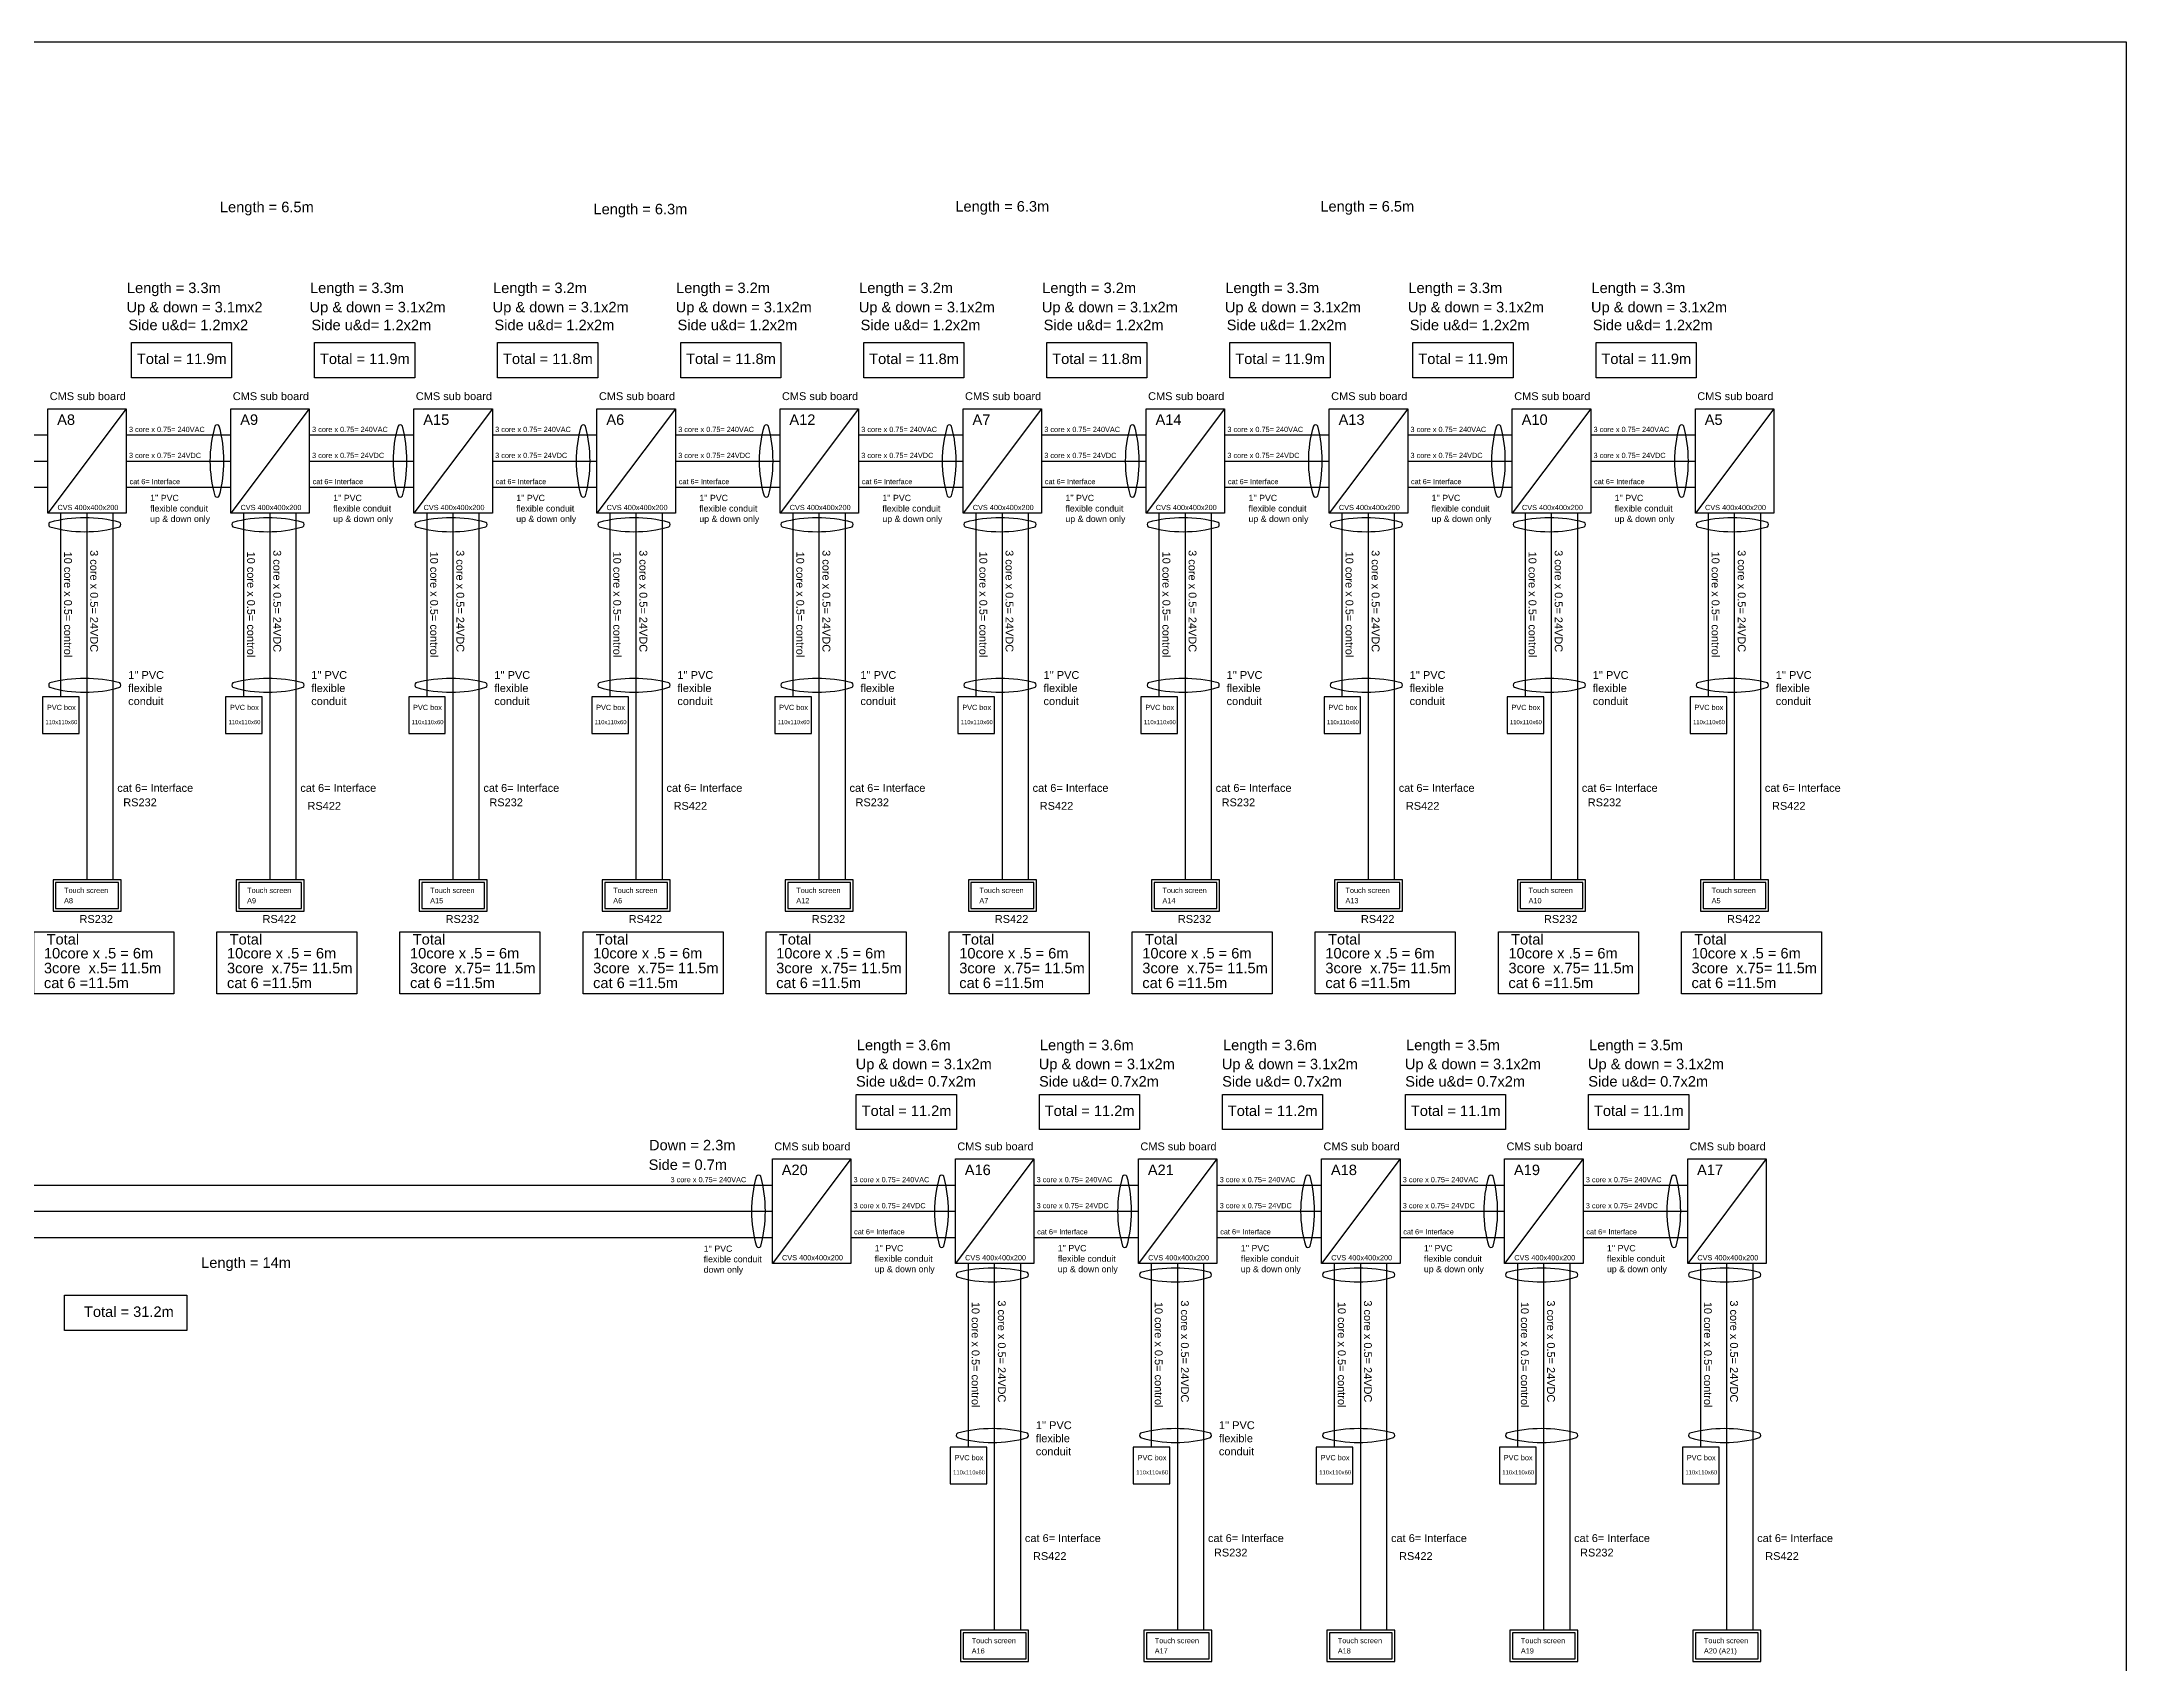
# Model space of a CAD drawing. Header units: millimetres. Extents: x -1052 to 3351, y 0 to 2015.
# Drawn here: x 512.8 to 911.4, y 587.1 to 897.3 of the extents above; entities that cross this region are included whole.
import ezdxf

# ---------------------------------------------------------------- set-up
doc = ezdxf.new("R2010")
doc.units = ezdxf.units.MM
doc.layers.add('ConnectionPoints', color=1, linetype='Continuous', lineweight=5)
doc.layers.add('Layer1', color=50, linetype='Continuous', lineweight=25)
doc.layers.add('Layer 1', color=7, linetype='Continuous')
doc.styles.get("Standard").update_dxf_attribs({"font": 'arial.ttf'})

msp = doc.modelspace()

# ---------------------------------------------------------------- linework, layer by layer
at = {"layer": 'Layer 1'}
for points in [[(530.0002, 839.7854), (549.1514, 839.7854), (549.1514, 833.0398), (530.0002, 833.0398)], [(565.0002, 839.7854), (584.1514, 839.7854), (584.1514, 833.0398), (565.0002, 833.0398)], [(600.0002, 839.7854), (619.1514, 839.7854), (619.1514, 833.0398), (600.0002, 833.0398)], [(635.0002, 839.7854), (654.1514, 839.7854), (654.1514, 833.0398), (635.0002, 833.0398)], [(670.0002, 839.7854), (689.1514, 839.7854), (689.1514, 833.0398), (670.0002, 833.0398)], [(705.0002, 839.7854), (724.1514, 839.7854), (724.1514, 833.0398), (705.0002, 833.0398)], [(740.0002, 839.7854), (759.1514, 839.7854), (759.1514, 833.0398), (740.0002, 833.0398)], [(775.0002, 839.7854), (794.1514, 839.7854), (794.1514, 833.0398), (775.0002, 833.0398)], [(810.0002, 839.7854), (829.1514, 839.7854), (829.1514, 833.0398), (810.0002, 833.0398)], [(511.3331, 727.0575), (538.1005, 727.0575), (538.1005, 715.1596), (511.3331, 715.1596)], [(546.3331, 727.0575), (573.1005, 727.0575), (573.1005, 715.1596), (546.3331, 715.1596)], [(581.3331, 727.0575), (608.1005, 727.0575), (608.1005, 715.1596), (581.3331, 715.1596)], [(616.3331, 727.0575), (643.1005, 727.0575), (643.1005, 715.1596), (616.3331, 715.1596)], [(651.3331, 727.0575), (678.1005, 727.0575), (678.1005, 715.1596), (651.3331, 715.1596)], [(686.3331, 727.0575), (713.1005, 727.0575), (713.1005, 715.1596), (686.3331, 715.1596)], [(721.3331, 727.0575), (748.1005, 727.0575), (748.1005, 715.1596), (721.3331, 715.1596)], [(756.3331, 727.0575), (783.1005, 727.0575), (783.1005, 715.1596), (756.3331, 715.1596)], [(791.3331, 727.0575), (818.1005, 727.0575), (818.1005, 715.1596), (791.3331, 715.1596)], [(826.3331, 727.0575), (853.1005, 727.0575), (853.1005, 715.1596), (826.3331, 715.1596)], [(668.5713, 695.9566), (687.7226, 695.9566), (687.7226, 689.211), (668.5713, 689.211)], [(703.5713, 695.9566), (722.7226, 695.9566), (722.7226, 689.211), (703.5713, 689.211)], [(738.5713, 695.9566), (757.7226, 695.9566), (757.7226, 689.211), (738.5713, 689.211)], [(773.5713, 695.9566), (792.7226, 695.9566), (792.7226, 689.211), (773.5713, 689.211)], [(808.5713, 695.9566), (827.7226, 695.9566), (827.7226, 689.211), (808.5713, 689.211)], [(517.1882, 657.5235), (540.5803, 657.5235), (540.5803, 650.7779), (517.1882, 650.7779)]]:
    msp.add_lwpolyline(points, close=True, dxfattribs=at)
at = {"layer": 'Layer1'}
for p, q in [((528.9992, 827.1008), (513.9992, 807.1008)), ((563.9992, 827.1008), (548.9992, 807.1008)), ((598.9992, 827.1008), (583.9992, 807.1008)), ((633.9992, 827.1008), (618.9992, 807.1008)), ((668.9992, 827.1008), (653.9992, 807.1008)), ((703.9992, 827.1008), (688.9992, 807.1008)), ((738.9992, 827.1008), (723.9992, 807.1008)), ((773.9992, 827.1008), (758.9992, 807.1008)), ((808.9992, 827.1008), (793.9992, 807.1008)), ((843.9992, 827.1008), (828.9992, 807.1008)), ((486.9992, 822.1008), (513.9992, 822.1008)), ((528.9992, 822.1008), (548.9992, 822.1008)), ((563.9992, 822.1008), (583.9992, 822.1008)), ((598.9992, 822.1008), (618.9992, 822.1008)), ((633.9992, 822.1008), (653.9992, 822.1008)), ((668.9992, 822.1008), (688.9992, 822.1008)), ((703.9992, 822.1008), (723.9992, 822.1008)), ((738.9992, 822.1008), (758.9992, 822.1008)), ((773.9992, 822.1008), (793.9992, 822.1008)), ((808.9992, 822.1008), (828.9992, 822.1008)), ((491.9992, 817.1008), (513.9992, 817.1008)), ((528.9992, 817.1008), (548.9992, 817.1008)), ((563.9992, 817.1008), (583.9992, 817.1008)), ((598.9992, 817.1008), (618.9992, 817.1008)), ((633.9992, 817.1008), (653.9992, 817.1008)), ((668.9992, 817.1008), (688.9992, 817.1008)), ((703.9992, 817.1008), (723.9992, 817.1008)), ((738.9992, 817.1008), (758.9992, 817.1008)), ((773.9992, 817.1008), (793.9992, 817.1008)), ((808.9992, 817.1008), (828.9992, 817.1008)), ((496.9992, 812.1008), (513.9992, 812.1008)), ((528.9992, 812.1008), (548.9992, 812.1008)), ((563.9992, 812.1008), (583.9992, 812.1008)), ((598.9992, 812.1008), (618.9992, 812.1008)), ((633.9992, 812.1008), (653.9992, 812.1008)), ((668.9992, 812.1008), (688.9992, 812.1008)), ((703.9992, 812.1008), (723.9992, 812.1008)), ((738.9992, 812.1008), (758.9992, 812.1008)), ((773.9992, 812.1008), (793.9992, 812.1008)), ((808.9992, 812.1008), (828.9992, 812.1008)), ((516.4992, 771.9872), (516.4992, 807.1008)), ((521.4992, 736.9872), (521.4992, 807.1008)), ((526.4992, 736.9872), (526.4992, 807.1008)), ((551.4992, 771.9872), (551.4992, 807.1008)), ((556.4992, 736.9872), (556.4992, 807.1008)), ((561.4992, 736.9872), (561.4992, 807.1008)), ((586.4992, 771.9872), (586.4992, 807.1008)), ((591.4992, 736.9872), (591.4992, 807.1008)), ((596.4992, 736.9872), (596.4992, 807.1008)), ((621.4992, 771.9872), (621.4992, 807.1008)), ((626.4992, 736.9872), (626.4992, 807.1008)), ((631.4992, 736.9872), (631.4992, 807.1008)), ((656.4992, 771.9872), (656.4992, 807.1008)), ((661.4992, 771.9872), (661.4992, 807.1008)), ((661.4992, 736.9872), (661.4992, 807.1008)), ((666.4992, 736.9872), (666.4992, 807.1008)), ((691.4992, 771.9872), (691.4992, 807.1008)), ((696.4992, 736.9872), (696.4992, 807.1008)), ((701.4992, 736.9872), (701.4992, 807.1008)), ((726.4992, 771.9872), (726.4992, 807.1008)), ((731.4992, 736.9872), (731.4992, 807.1008)), ((736.4992, 736.9872), (736.4992, 807.1008)), ((761.4992, 771.9872), (761.4992, 807.1008)), ((766.4992, 736.9872), (766.4992, 807.1008)), ((771.4992, 736.9872), (771.4992, 807.1008)), ((796.4992, 771.9872), (796.4992, 807.1008)), ((801.4992, 736.9872), (801.4992, 807.1008)), ((806.4992, 736.9872), (806.4992, 807.1008)), ((831.4992, 771.9872), (831.4992, 807.1008)), ((836.4992, 736.9872), (836.4992, 807.1008)), ((841.4992, 736.9872), (841.4992, 807.1008)), ((667.5292, 683.6008), (652.5292, 663.6008)), ((702.5292, 683.6008), (687.5292, 663.6008)), ((737.5292, 683.6008), (722.5292, 663.6008)), ((772.5292, 683.6008), (757.5292, 663.6008)), ((807.5292, 683.6008), (792.5292, 663.6008)), ((842.5292, 683.6008), (827.5292, 663.6008)), ((496.9992, 678.6008), (652.5292, 678.6008)), ((667.5292, 678.6008), (687.5292, 678.6008)), ((702.5292, 678.6008), (722.5292, 678.6008)), ((737.5292, 678.6008), (757.5292, 678.6008)), ((772.5292, 678.6008), (792.5292, 678.6008)), ((807.5292, 678.6008), (827.5292, 678.6008)), ((491.9992, 673.6008), (652.5292, 673.6008)), ((667.5292, 673.6008), (687.5292, 673.6008)), ((702.5292, 673.6008), (722.5292, 673.6008)), ((737.5292, 673.6008), (757.5292, 673.6008)), ((772.5292, 673.6008), (792.5292, 673.6008)), ((807.5292, 673.6008), (827.5292, 673.6008)), ((493.2492, 668.6008), (652.5292, 668.6008)), ((667.5292, 668.6008), (687.5292, 668.6008)), ((702.5292, 668.6008), (722.5292, 668.6008)), ((737.5292, 668.6008), (757.5292, 668.6008)), ((772.5292, 668.6008), (792.5292, 668.6008)), ((807.5292, 668.6008), (827.5292, 668.6008)), ((690.0292, 628.4872), (690.0292, 663.6008)), ((695.0292, 593.4872), (695.0292, 663.6008)), ((700.0292, 593.4872), (700.0292, 663.6008)), ((725.0292, 628.4872), (725.0292, 663.6008)), ((730.0292, 593.4872), (730.0292, 663.6008)), ((735.0292, 593.4872), (735.0292, 663.6008)), ((760.0292, 628.4872), (760.0292, 663.6008)), ((765.0292, 593.4872), (765.0292, 663.6008)), ((770.0292, 593.4872), (770.0292, 663.6008)), ((795.0292, 628.4872), (795.0292, 663.6008)), ((800.0292, 593.4872), (800.0292, 663.6008)), ((805.0292, 593.4872), (805.0292, 663.6008)), ((830.0292, 628.4872), (830.0292, 663.6008)), ((835.0292, 593.4872), (835.0292, 663.6008)), ((840.0292, 593.4872), (840.0292, 663.6008))]:
    msp.add_line(p, q, dxfattribs=at)
for points in [[(420.0423, 897.3169), (911.3896, 897.3169), (911.3896, 271.0404), (420.0423, 271.0404)], [(513.9992, 827.1008), (528.9992, 827.1008), (528.9992, 807.1008), (513.9992, 807.1008)], [(548.9992, 827.1008), (563.9992, 827.1008), (563.9992, 807.1008), (548.9992, 807.1008)], [(583.9992, 827.1008), (598.9992, 827.1008), (598.9992, 807.1008), (583.9992, 807.1008)], [(618.9992, 827.1008), (633.9992, 827.1008), (633.9992, 807.1008), (618.9992, 807.1008)], [(653.9992, 827.1008), (668.9992, 827.1008), (668.9992, 807.1008), (653.9992, 807.1008)], [(688.9992, 827.1008), (703.9992, 827.1008), (703.9992, 807.1008), (688.9992, 807.1008)], [(723.9992, 827.1008), (738.9992, 827.1008), (738.9992, 807.1008), (723.9992, 807.1008)], [(758.9992, 827.1008), (773.9992, 827.1008), (773.9992, 807.1008), (758.9992, 807.1008)], [(793.9992, 827.1008), (808.9992, 827.1008), (808.9992, 807.1008), (793.9992, 807.1008)], [(828.9992, 827.1008), (843.9992, 827.1008), (843.9992, 807.1008), (828.9992, 807.1008)], [(512.9992, 764.9872), (519.9992, 764.9872), (519.9992, 771.9872), (512.9992, 771.9872)], [(547.9992, 764.9872), (554.9992, 764.9872), (554.9992, 771.9872), (547.9992, 771.9872)], [(582.9992, 764.9872), (589.9992, 764.9872), (589.9992, 771.9872), (582.9992, 771.9872)], [(617.9992, 764.9872), (624.9992, 764.9872), (624.9992, 771.9872), (617.9992, 771.9872)], [(652.9992, 764.9872), (659.9992, 764.9872), (659.9992, 771.9872), (652.9992, 771.9872)], [(687.9992, 764.9872), (694.9992, 764.9872), (694.9992, 771.9872), (687.9992, 771.9872)], [(722.9992, 764.9872), (729.9992, 764.9872), (729.9992, 771.9872), (722.9992, 771.9872)], [(757.9992, 764.9872), (764.9992, 764.9872), (764.9992, 771.9872), (757.9992, 771.9872)], [(792.9992, 764.9872), (799.9992, 764.9872), (799.9992, 771.9872), (792.9992, 771.9872)], [(827.9992, 764.9872), (834.9992, 764.9872), (834.9992, 771.9872), (827.9992, 771.9872)], [(514.9992, 730.9872), (527.9992, 730.9872), (527.9992, 736.9872), (514.9992, 736.9872)], [(515.4992, 731.4872), (527.4992, 731.4872), (527.4992, 736.4872), (515.4992, 736.4872)], [(549.9992, 730.9872), (562.9992, 730.9872), (562.9992, 736.9872), (549.9992, 736.9872)], [(550.4992, 731.4872), (562.4992, 731.4872), (562.4992, 736.4872), (550.4992, 736.4872)], [(584.9992, 730.9872), (597.9992, 730.9872), (597.9992, 736.9872), (584.9992, 736.9872)], [(585.4992, 731.4872), (597.4992, 731.4872), (597.4992, 736.4872), (585.4992, 736.4872)], [(619.9992, 730.9872), (632.9992, 730.9872), (632.9992, 736.9872), (619.9992, 736.9872)], [(620.4992, 731.4872), (632.4992, 731.4872), (632.4992, 736.4872), (620.4992, 736.4872)], [(654.9992, 730.9872), (667.9992, 730.9872), (667.9992, 736.9872), (654.9992, 736.9872)], [(655.4992, 731.4872), (667.4992, 731.4872), (667.4992, 736.4872), (655.4992, 736.4872)], [(689.9992, 730.9872), (702.9992, 730.9872), (702.9992, 736.9872), (689.9992, 736.9872)], [(690.4992, 731.4872), (702.4992, 731.4872), (702.4992, 736.4872), (690.4992, 736.4872)], [(724.9992, 730.9872), (737.9992, 730.9872), (737.9992, 736.9872), (724.9992, 736.9872)], [(725.4992, 731.4872), (737.4992, 731.4872), (737.4992, 736.4872), (725.4992, 736.4872)], [(759.9992, 730.9872), (772.9992, 730.9872), (772.9992, 736.9872), (759.9992, 736.9872)], [(760.4992, 731.4872), (772.4992, 731.4872), (772.4992, 736.4872), (760.4992, 736.4872)], [(794.9992, 730.9872), (807.9992, 730.9872), (807.9992, 736.9872), (794.9992, 736.9872)], [(795.4992, 731.4872), (807.4992, 731.4872), (807.4992, 736.4872), (795.4992, 736.4872)], [(829.9992, 730.9872), (842.9992, 730.9872), (842.9992, 736.9872), (829.9992, 736.9872)], [(830.4992, 731.4872), (842.4992, 731.4872), (842.4992, 736.4872), (830.4992, 736.4872)], [(652.5292, 683.6008), (667.5292, 683.6008), (667.5292, 663.6008), (652.5292, 663.6008)], [(687.5292, 683.6008), (702.5292, 683.6008), (702.5292, 663.6008), (687.5292, 663.6008)], [(722.5292, 683.6008), (737.5292, 683.6008), (737.5292, 663.6008), (722.5292, 663.6008)], [(757.5292, 683.6008), (772.5292, 683.6008), (772.5292, 663.6008), (757.5292, 663.6008)], [(792.5292, 683.6008), (807.5292, 683.6008), (807.5292, 663.6008), (792.5292, 663.6008)], [(827.5292, 683.6008), (842.5292, 683.6008), (842.5292, 663.6008), (827.5292, 663.6008)], [(686.5292, 621.4872), (693.5292, 621.4872), (693.5292, 628.4872), (686.5292, 628.4872)], [(721.5292, 621.4872), (728.5292, 621.4872), (728.5292, 628.4872), (721.5292, 628.4872)], [(756.5292, 621.4872), (763.5292, 621.4872), (763.5292, 628.4872), (756.5292, 628.4872)], [(791.5292, 621.4872), (798.5292, 621.4872), (798.5292, 628.4872), (791.5292, 628.4872)], [(826.5292, 621.4872), (833.5292, 621.4872), (833.5292, 628.4872), (826.5292, 628.4872)], [(688.5292, 587.4872), (701.5292, 587.4872), (701.5292, 593.4872), (688.5292, 593.4872)], [(689.0292, 587.9872), (701.0292, 587.9872), (701.0292, 592.9872), (689.0292, 592.9872)], [(723.5292, 587.4872), (736.5292, 587.4872), (736.5292, 593.4872), (723.5292, 593.4872)], [(724.0292, 587.9872), (736.0292, 587.9872), (736.0292, 592.9872), (724.0292, 592.9872)], [(758.5292, 587.4872), (771.5292, 587.4872), (771.5292, 593.4872), (758.5292, 593.4872)], [(759.0292, 587.9872), (771.0292, 587.9872), (771.0292, 592.9872), (759.0292, 592.9872)], [(793.5292, 587.4872), (806.5292, 587.4872), (806.5292, 593.4872), (793.5292, 593.4872)], [(794.0292, 587.9872), (806.0292, 587.9872), (806.0292, 592.9872), (794.0292, 592.9872)], [(828.5292, 587.4872), (841.5292, 587.4872), (841.5292, 593.4872), (828.5292, 593.4872)], [(829.0292, 587.9872), (841.0292, 587.9872), (841.0292, 592.9872), (829.0292, 592.9872)]]:
    msp.add_lwpolyline(points, close=True, dxfattribs=at)
for centre, radius, start, end in [((568.8104, 817.1008), 23.8058, 163.688493, 196.311507), ((546.3777, 823.5121), 0.4976, 33.518095, 146.481905), ((521.5709, 817.1008), 26.0928, 345.152774, 14.847226), ((603.8104, 817.1008), 23.8058, 163.688493, 196.311507), ((581.3777, 823.5121), 0.4976, 33.518095, 146.481905), ((556.5709, 817.1008), 26.0928, 345.152774, 14.847226), ((638.8104, 817.1008), 23.8058, 163.688493, 196.311507), ((616.3777, 823.5121), 0.4976, 33.518095, 146.481905), ((591.5709, 817.1008), 26.0928, 345.152774, 14.847226), ((673.8104, 817.1008), 23.8058, 163.688493, 196.311507), ((651.3777, 823.5121), 0.4976, 33.518095, 146.481905), ((626.5709, 817.1008), 26.0928, 345.152774, 14.847226), ((708.8104, 817.1008), 23.8058, 163.688493, 196.311507), ((686.3777, 823.5121), 0.4976, 33.518095, 146.481905), ((661.5709, 817.1008), 26.0928, 345.152774, 14.847226), ((743.8104, 817.1008), 23.8058, 163.688493, 196.311507), ((721.3777, 823.5121), 0.4976, 33.518095, 146.481905), ((696.5709, 817.1008), 26.0928, 345.152774, 14.847226), ((778.8104, 817.1008), 23.8058, 163.688493, 196.311507), ((756.3777, 823.5121), 0.4976, 33.518095, 146.481905), ((731.5709, 817.1008), 26.0928, 345.152774, 14.847226), ((813.8104, 817.1008), 23.8058, 163.688493, 196.311507), ((791.3777, 823.5121), 0.4976, 33.518095, 146.481905), ((766.5709, 817.1008), 26.0928, 345.152774, 14.847226), ((848.8104, 817.1008), 23.8058, 163.688493, 196.311507), ((826.3777, 823.5121), 0.4976, 33.518095, 146.481905), ((801.5709, 817.1008), 26.0928, 345.152774, 14.847226), ((546.3777, 810.6895), 0.4976, 213.518095, 326.481905), ((581.3777, 810.6895), 0.4976, 213.518095, 326.481905), ((616.3777, 810.6895), 0.4976, 213.518095, 326.481905), ((651.3777, 810.6895), 0.4976, 213.518095, 326.481905), ((686.3777, 810.6895), 0.4976, 213.518095, 326.481905), ((721.3777, 810.6895), 0.4976, 213.518095, 326.481905), ((756.3777, 810.6895), 0.4976, 213.518095, 326.481905), ((791.3777, 810.6895), 0.4976, 213.518095, 326.481905), ((826.3777, 810.6895), 0.4976, 213.518095, 326.481905), ((514.6629, 804.9515), 0.4976, 123.518095, 236.481905), ((521.0742, 780.1448), 26.0928, 75.152774, 104.847226), ((527.4855, 804.9515), 0.4976, 303.518095, 56.481905), ((549.6629, 804.9515), 0.4976, 123.518095, 236.481905), ((556.0742, 780.1448), 26.0928, 75.152774, 104.847226), ((562.4855, 804.9515), 0.4976, 303.518095, 56.481905), ((584.6629, 804.9515), 0.4976, 123.518095, 236.481905), ((591.0742, 780.1448), 26.0928, 75.152774, 104.847226), ((597.4855, 804.9515), 0.4976, 303.518095, 56.481905), ((619.6629, 804.9515), 0.4976, 123.518095, 236.481905), ((626.0742, 780.1448), 26.0928, 75.152774, 104.847226), ((632.4855, 804.9515), 0.4976, 303.518095, 56.481905), ((654.6629, 804.9515), 0.4976, 123.518095, 236.481905), ((661.0742, 780.1448), 26.0928, 75.152774, 104.847226), ((667.4855, 804.9515), 0.4976, 303.518095, 56.481905), ((689.6629, 804.9515), 0.4976, 123.518095, 236.481905), ((696.0742, 780.1448), 26.0928, 75.152774, 104.847226), ((702.4855, 804.9515), 0.4976, 303.518095, 56.481905), ((724.6629, 804.9515), 0.4976, 123.518095, 236.481905), ((731.0742, 780.1448), 26.0928, 75.152774, 104.847226), ((737.4855, 804.9515), 0.4976, 303.518095, 56.481905), ((759.6629, 804.9515), 0.4976, 123.518095, 236.481905), ((766.0742, 780.1448), 26.0928, 75.152774, 104.847226), ((772.4855, 804.9515), 0.4976, 303.518095, 56.481905), ((794.6629, 804.9515), 0.4976, 123.518095, 236.481905), ((801.0742, 780.1448), 26.0928, 75.152774, 104.847226), ((807.4855, 804.9515), 0.4976, 303.518095, 56.481905), ((829.6629, 804.9515), 0.4976, 123.518095, 236.481905), ((836.0742, 780.1448), 26.0928, 75.152774, 104.847226), ((842.4855, 804.9515), 0.4976, 303.518095, 56.481905), ((521.0742, 827.3842), 23.8058, 253.688493, 286.311507), ((556.0742, 827.3842), 23.8058, 253.688493, 286.311507), ((591.0742, 827.3842), 23.8058, 253.688493, 286.311507), ((626.0742, 827.3842), 23.8058, 253.688493, 286.311507), ((661.0742, 827.3842), 23.8058, 253.688493, 286.311507), ((696.0742, 827.3842), 23.8058, 253.688493, 286.311507), ((731.0742, 827.3842), 23.8058, 253.688493, 286.311507), ((766.0742, 827.3842), 23.8058, 253.688493, 286.311507), ((801.0742, 827.3842), 23.8058, 253.688493, 286.311507), ((836.0742, 827.3842), 23.8058, 253.688493, 286.311507), ((514.6629, 774.2411), 0.4976, 123.518095, 236.481905), ((521.0742, 749.4344), 26.0928, 75.152774, 104.847226), ((521.0742, 796.6738), 23.8058, 253.688493, 286.311507), ((527.4855, 774.2411), 0.4976, 303.518095, 56.481905), ((549.6629, 774.2411), 0.4976, 123.518095, 236.481905), ((556.0742, 749.4344), 26.0928, 75.152774, 104.847226), ((556.0742, 796.6738), 23.8058, 253.688493, 286.311507), ((562.4855, 774.2411), 0.4976, 303.518095, 56.481905), ((584.6629, 774.2411), 0.4976, 123.518095, 236.481905), ((591.0742, 749.4344), 26.0928, 75.152774, 104.847226), ((591.0742, 796.6738), 23.8058, 253.688493, 286.311507), ((597.4855, 774.2411), 0.4976, 303.518095, 56.481905), ((619.6629, 774.2411), 0.4976, 123.518095, 236.481905), ((626.0742, 749.4344), 26.0928, 75.152774, 104.847226), ((626.0742, 796.6738), 23.8058, 253.688493, 286.311507), ((632.4855, 774.2411), 0.4976, 303.518095, 56.481905), ((654.6629, 774.2411), 0.4976, 123.518095, 236.481905), ((661.0742, 749.4344), 26.0928, 75.152774, 104.847226), ((661.0742, 796.6738), 23.8058, 253.688493, 286.311507), ((667.4855, 774.2411), 0.4976, 303.518095, 56.481905), ((689.6629, 774.2411), 0.4976, 123.518095, 236.481905), ((696.0742, 749.4344), 26.0928, 75.152774, 104.847226), ((696.0742, 796.6738), 23.8058, 253.688493, 286.311507), ((702.4855, 774.2411), 0.4976, 303.518095, 56.481905), ((724.6629, 774.2411), 0.4976, 123.518095, 236.481905), ((731.0742, 749.4344), 26.0928, 75.152774, 104.847226), ((731.0742, 796.6738), 23.8058, 253.688493, 286.311507), ((737.4855, 774.2411), 0.4976, 303.518095, 56.481905), ((759.6629, 774.2411), 0.4976, 123.518095, 236.481905), ((766.0742, 749.4344), 26.0928, 75.152774, 104.847226), ((766.0742, 796.6738), 23.8058, 253.688493, 286.311507), ((772.4855, 774.2411), 0.4976, 303.518095, 56.481905), ((794.6629, 774.2411), 0.4976, 123.518095, 236.481905), ((801.0742, 749.4344), 26.0928, 75.152774, 104.847226), ((801.0742, 796.6738), 23.8058, 253.688493, 286.311507), ((807.4855, 774.2411), 0.4976, 303.518095, 56.481905), ((829.6629, 774.2411), 0.4976, 123.518095, 236.481905), ((836.0742, 749.4344), 26.0928, 75.152774, 104.847226), ((836.0742, 796.6738), 23.8058, 253.688493, 286.311507), ((842.4855, 774.2411), 0.4976, 303.518095, 56.481905), ((672.3404, 673.6008), 23.8058, 163.688493, 196.311507), ((649.9077, 680.0121), 0.4976, 33.518095, 146.481905), ((625.1009, 673.6008), 26.0928, 345.152774, 14.847226), ((707.3404, 673.6008), 23.8058, 163.688493, 196.311507), ((684.9077, 680.0121), 0.4976, 33.518095, 146.481905), ((660.1009, 673.6008), 26.0928, 345.152774, 14.847226), ((742.3404, 673.6008), 23.8058, 163.688493, 196.311507), ((719.9077, 680.0121), 0.4976, 33.518095, 146.481905), ((695.1009, 673.6008), 26.0928, 345.152774, 14.847226), ((777.3404, 673.6008), 23.8058, 163.688493, 196.311507), ((754.9077, 680.0121), 0.4976, 33.518095, 146.481905), ((730.1009, 673.6008), 26.0928, 345.152774, 14.847226), ((812.3404, 673.6008), 23.8058, 163.688493, 196.311507), ((789.9077, 680.0121), 0.4976, 33.518095, 146.481905), ((765.1009, 673.6008), 26.0928, 345.152774, 14.847226), ((847.3404, 673.6008), 23.8058, 163.688493, 196.311507), ((824.9077, 680.0121), 0.4976, 33.518095, 146.481905), ((800.1009, 673.6008), 26.0928, 345.152774, 14.847226), ((649.9077, 667.1895), 0.4976, 213.518095, 326.481905), ((684.9077, 667.1895), 0.4976, 213.518095, 326.481905), ((719.9077, 667.1895), 0.4976, 213.518095, 326.481905), ((754.9077, 667.1895), 0.4976, 213.518095, 326.481905), ((789.9077, 667.1895), 0.4976, 213.518095, 326.481905), ((824.9077, 667.1895), 0.4976, 213.518095, 326.481905), ((688.1929, 661.4515), 0.4976, 123.518095, 236.481905), ((694.6042, 636.6448), 26.0928, 75.152774, 104.847226), ((701.0155, 661.4515), 0.4976, 303.518095, 56.481905), ((723.1929, 661.4515), 0.4976, 123.518095, 236.481905), ((729.6042, 636.6448), 26.0928, 75.152774, 104.847226), ((736.0155, 661.4515), 0.4976, 303.518095, 56.481905), ((758.1929, 661.4515), 0.4976, 123.518095, 236.481905), ((764.6042, 636.6448), 26.0928, 75.152774, 104.847226), ((771.0155, 661.4515), 0.4976, 303.518095, 56.481905), ((793.1929, 661.4515), 0.4976, 123.518095, 236.481905), ((799.6042, 636.6448), 26.0928, 75.152774, 104.847226), ((806.0155, 661.4515), 0.4976, 303.518095, 56.481905), ((828.1929, 661.4515), 0.4976, 123.518095, 236.481905), ((834.6042, 636.6448), 26.0928, 75.152774, 104.847226), ((841.0155, 661.4515), 0.4976, 303.518095, 56.481905), ((694.6042, 683.8842), 23.8058, 253.688493, 286.311507), ((729.6042, 683.8842), 23.8058, 253.688493, 286.311507), ((764.6042, 683.8842), 23.8058, 253.688493, 286.311507), ((799.6042, 683.8842), 23.8058, 253.688493, 286.311507), ((834.6042, 683.8842), 23.8058, 253.688493, 286.311507), ((688.1929, 630.7411), 0.4976, 123.518095, 236.481905), ((694.6042, 605.9344), 26.0928, 75.152774, 104.847226), ((694.6042, 653.1738), 23.8058, 253.688493, 286.311507), ((701.0155, 630.7411), 0.4976, 303.518095, 56.481905), ((723.1929, 630.7411), 0.4976, 123.518095, 236.481905), ((729.6042, 605.9344), 26.0928, 75.152774, 104.847226), ((729.6042, 653.1738), 23.8058, 253.688493, 286.311507), ((736.0155, 630.7411), 0.4976, 303.518095, 56.481905), ((758.1929, 630.7411), 0.4976, 123.518095, 236.481905), ((764.6042, 605.9344), 26.0928, 75.152774, 104.847226), ((764.6042, 653.1738), 23.8058, 253.688493, 286.311507), ((771.0155, 630.7411), 0.4976, 303.518095, 56.481905), ((793.1929, 630.7411), 0.4976, 123.518095, 236.481905), ((799.6042, 605.9344), 26.0928, 75.152774, 104.847226), ((799.6042, 653.1738), 23.8058, 253.688493, 286.311507), ((806.0155, 630.7411), 0.4976, 303.518095, 56.481905), ((828.1929, 630.7411), 0.4976, 123.518095, 236.481905), ((834.6042, 605.9344), 26.0928, 75.152774, 104.847226), ((834.6042, 653.1738), 23.8058, 253.688493, 286.311507), ((841.0155, 630.7411), 0.4976, 303.518095, 56.481905)]:
    msp.add_arc(centre, radius, start, end, dxfattribs=at)

# ---------------------------------------------------------------- texts
at = {"layer": 'ConnectionPoints', "char_height": 1.5, "width": 28.346807, "attachment_point": 1}
for s, insert in [('RS232', (528.4248, 752.5686)), ('RS422', (563.6505, 751.8945)), ('RS232', (598.4248, 752.5686)), ('RS422', (633.6505, 751.8945)), ('RS232', (668.4248, 752.5686)), ('RS422', (703.6505, 751.8945)), ('RS232', (738.4248, 752.5686)), ('RS422', (773.6505, 751.8945)), ('RS232', (808.4248, 752.5686)), ('RS422', (843.6505, 751.8945)), ('RS422', (702.3538, 608.3945)), ('RS232', (736.9549, 609.0686)), ('RS422', (772.3538, 608.3945)), ('RS232', (806.9549, 609.0686)), ('RS422', (842.3538, 608.3945))]:
    msp.add_mtext(s, dxfattribs=dict(at, insert=insert))
at = {"layer": 'Layer 1'}
for s, p in [('Length = 6.5m', (546.9095, 864.6969)), ('Length = 6.3m', (618.3348, 864.3028)), ('Length = 6.3m', (687.5188, 864.8251)), ('Length = 6.5m', (757.3012, 864.8251)), ('Length = 3.3m', (529.1293, 849.2312)), ('Length = 3.3m', (564.1293, 849.2312)), ('Length = 3.2m', (599.1293, 849.2312)), ('Length = 3.2m', (634.1293, 849.2312)), ('Length = 3.2m', (669.1293, 849.2312)), ('Length = 3.2m', (704.1293, 849.2312)), ('Length = 3.3m', (739.1293, 849.2312)), ('Length = 3.3m', (774.1293, 849.2312)), ('Length = 3.3m', (809.1293, 849.2312)), ('Up & down = 3.1mx2', (529.0492, 845.5483)), ('Up & down = 3.1x2m', (564.0492, 845.5483)), ('Up & down = 3.1x2m', (599.0492, 845.5483)), ('Up & down = 3.1x2m', (634.0492, 845.5483)), ('Up & down = 3.1x2m', (669.0492, 845.5483)), ('Up & down = 3.1x2m', (704.0492, 845.5483)), ('Up & down = 3.1x2m', (739.0492, 845.5483)), ('Up & down = 3.1x2m', (774.0492, 845.5483)), ('Up & down = 3.1x2m', (809.0492, 845.5483)), ('Side u&d= 1.2mx2', (529.3974, 842.132)), ('Side u&d= 1.2x2m', (564.3974, 842.132)), ('Side u&d= 1.2x2m', (599.3974, 842.132)), ('Side u&d= 1.2x2m', (634.3974, 842.132)), ('Side u&d= 1.2x2m', (669.3974, 842.132)), ('Side u&d= 1.2x2m', (704.3974, 842.132)), ('Side u&d= 1.2x2m', (739.3974, 842.132)), ('Side u&d= 1.2x2m', (774.3974, 842.132)), ('Side u&d= 1.2x2m', (809.3974, 842.132)), ('Total = 11.9m', (531.0341, 835.6532)), ('Total = 11.9m', (566.0341, 835.6532)), ('Total = 11.8m', (601.0341, 835.6532)), ('Total = 11.8m', (636.0341, 835.6532)), ('Total = 11.8m', (671.0341, 835.6532)), ('Total = 11.8m', (706.0341, 835.6532)), ('Total = 11.9m', (741.0341, 835.6532)), ('Total = 11.9m', (776.0341, 835.6532)), ('Total = 11.9m', (811.0341, 835.6532)), ('Total', (513.7738, 724.6241)), ('Total', (548.7738, 724.6241)), ('Total', (583.7738, 724.6241)), ('Total', (618.7738, 724.6241)), ('Total', (653.7738, 724.6241)), ('Total', (688.7738, 724.6241)), ('Total', (723.7738, 724.6241)), ('Total', (758.7738, 724.6241)), ('Total', (793.7738, 724.6241)), ('Total', (828.7738, 724.6241)), ('10core x .5 = 6m', (513.2584, 721.961)), ('10core x .5 = 6m', (548.2584, 721.961)), ('10core x .5 = 6m', (583.2584, 721.961)), ('10core x .5 = 6m', (618.2584, 721.961)), ('10core x .5 = 6m', (653.2584, 721.961)), ('10core x .5 = 6m', (688.2584, 721.961)), ('10core x .5 = 6m', (723.2584, 721.961)), ('10core x .5 = 6m', (758.2584, 721.961)), ('10core x .5 = 6m', (793.2584, 721.961)), ('10core x .5 = 6m', (828.2584, 721.961)), ('3core  x.5= 11.5m', (513.2584, 719.1253)), ('cat 6 =11.5m', (513.2584, 716.2896)), ('3core  x.75= 11.5m', (548.2584, 719.1253)), ('cat 6 =11.5m', (548.2584, 716.2896)), ('3core  x.75= 11.5m', (583.2584, 719.1253)), ('cat 6 =11.5m', (583.2584, 716.2896)), ('3core  x.75= 11.5m', (618.2584, 719.1253)), ('cat 6 =11.5m', (618.2584, 716.2896)), ('3core  x.75= 11.5m', (653.2584, 719.1253)), ('cat 6 =11.5m', (653.2584, 716.2896)), ('3core  x.75= 11.5m', (688.2584, 719.1253)), ('cat 6 =11.5m', (688.2584, 716.2896)), ('3core  x.75= 11.5m', (723.2584, 719.1253)), ('cat 6 =11.5m', (723.2584, 716.2896)), ('3core  x.75= 11.5m', (758.2584, 719.1253)), ('cat 6 =11.5m', (758.2584, 716.2896)), ('3core  x.75= 11.5m', (793.2584, 719.1253)), ('cat 6 =11.5m', (793.2584, 716.2896)), ('3core  x.75= 11.5m', (828.2584, 719.1253)), ('cat 6 =11.5m', (828.2584, 716.2896)), ('Length = 3.6m', (668.6816, 704.4025)), ('Length = 3.6m', (703.6816, 704.4025)), ('Length = 3.6m', (738.6816, 704.4025)), ('Length = 3.5m', (773.6816, 704.4025)), ('Length = 3.5m', (808.6816, 704.4025)), ('Up & down = 3.1x2m', (668.4614, 700.7721)), ('Up & down = 3.1x2m', (703.4614, 700.7721)), ('Up & down = 3.1x2m', (738.4614, 700.7721)), ('Up & down = 3.1x2m', (773.4614, 700.7721)), ('Up & down = 3.1x2m', (808.4614, 700.7721)), ('Side u&d= 0.7x2m', (668.5219, 697.4482)), ('Side u&d= 0.7x2m', (703.5219, 697.4482)), ('Side u&d= 0.7x2m', (738.5219, 697.4482)), ('Side u&d= 0.7x2m', (773.5219, 697.4482)), ('Side u&d= 0.7x2m', (808.5219, 697.4482)), ('Total = 11.2m', (669.6052, 691.8245)), ('Total = 11.2m', (704.6052, 691.8245)), ('Total = 11.2m', (739.6052, 691.8245)), ('Total = 11.1m', (774.6052, 691.8245)), ('Total = 11.1m', (809.6052, 691.8245)), ('Down = 2.3m', (628.9405, 685.2598)), ('Side = 0.7m', (628.8752, 681.5171)), ('Length = 14m', (543.3211, 662.7757)), ('Total = 31.2m', (520.9192, 653.3914))]:
    msp.add_text(s, height=2, dxfattribs=at).set_placement(p)
at = {"layer": 'Layer1', "lineweight": -3}
for p in [(514.3661, 828.7591), (549.3661, 828.7591), (584.3661, 828.7591), (619.3661, 828.7591), (654.3661, 828.7591), (689.3661, 828.7591), (724.3661, 828.7591), (759.3661, 828.7591), (794.3661, 828.7591), (829.3661, 828.7591), (652.8961, 685.2591), (687.8961, 685.2591), (722.8961, 685.2591), (757.8961, 685.2591), (792.8961, 685.2591), (827.8961, 685.2591)]:
    msp.add_text('CMS sub board', height=1.5, dxfattribs=at).set_placement(p)
at = {"layer": 'Layer1', "lineweight": -3, "attachment_point": 1}
for s, insert, char_height, width in [('A8', (515.7898, 826.0206), 2, 5.709377), ('A9', (550.7898, 826.0206), 2, 5.709377), ('A15', (585.7898, 826.0206), 2, 5.709377), ('A6', (620.7898, 826.0206), 2, 5.709377), ('A12', (655.7898, 826.0206), 2, 5.709377), ('A7', (690.7898, 826.0206), 2, 5.709377), ('A14', (725.7898, 826.0206), 2, 5.709377), ('A13', (760.7898, 826.0206), 2, 5.709377), ('A10', (795.7898, 826.0206), 2, 5.709377), ('A5', (830.7898, 826.0206), 2, 5.709377), ('CVS 400x400x200', (515.8452, 808.717), 1, 12.10442), ('CVS 400x400x200', (550.8452, 808.717), 1, 12.10442), ('CVS 400x400x200', (585.8452, 808.717), 1, 12.10442), ('CVS 400x400x200', (620.8452, 808.717), 1, 12.10442), ('CVS 400x400x200', (655.8452, 808.717), 1, 12.10442), ('CVS 400x400x200', (690.8452, 808.717), 1, 12.10442), ('CVS 400x400x200', (725.8452, 808.717), 1, 12.10442), ('CVS 400x400x200', (760.8452, 808.717), 1, 12.10442), ('CVS 400x400x200', (795.8452, 808.717), 1, 12.10442), ('CVS 400x400x200', (830.8452, 808.717), 1, 12.10442), ('A20', (654.3198, 682.5206), 2, 5.709377), ('A16', (689.3198, 682.5206), 2, 5.709377), ('A21', (724.3198, 682.5206), 2, 5.709377), ('A18', (759.3198, 682.5206), 2, 5.709377), ('A19', (794.3198, 682.5206), 2, 5.709377), ('A17', (829.3198, 682.5206), 2, 5.709377), ('CVS 400x400x200', (654.3753, 665.217), 1, 12.10442), ('CVS 400x400x200', (689.3753, 665.217), 1, 12.10442), ('CVS 400x400x200', (724.3753, 665.217), 1, 12.10442), ('CVS 400x400x200', (759.3753, 665.217), 1, 12.10442), ('CVS 400x400x200', (794.3753, 665.217), 1, 12.10442), ('CVS 400x400x200', (829.3753, 665.217), 1, 12.10442)]:
    msp.add_mtext(s, dxfattribs=dict(at, insert=insert, char_height=char_height, width=width))
at = {"layer": 'Layer1', "attachment_point": 1}
for s, insert, char_height, width in [('3 core x 0.75= 240VAC', (529.525, 823.6501), 1, 29.012258), ('3 core x 0.75= 240VAC', (564.525, 823.6501), 1, 29.012258), ('3 core x 0.75= 240VAC', (599.525, 823.6501), 1, 29.012258), ('3 core x 0.75= 240VAC', (634.525, 823.6501), 1, 29.012258), ('3 core x 0.75= 240VAC', (669.525, 823.6501), 1, 29.012258), ('3 core x 0.75= 240VAC', (704.525, 823.6501), 1, 29.012258), ('3 core x 0.75= 240VAC', (739.525, 823.6501), 1, 29.012258), ('3 core x 0.75= 240VAC', (774.525, 823.6501), 1, 29.012258), ('3 core x 0.75= 240VAC', (809.525, 823.6501), 1, 29.012258), ('3 core x 0.75= 24VDC', (529.525, 818.6773), 1, 28.346807), ('3 core x 0.75= 24VDC', (564.525, 818.6773), 1, 28.346807), ('3 core x 0.75= 24VDC', (599.525, 818.6773), 1, 28.346807), ('3 core x 0.75= 24VDC', (634.525, 818.6773), 1, 28.346807), ('3 core x 0.75= 24VDC', (669.525, 818.6773), 1, 28.346807), ('3 core x 0.75= 24VDC', (704.525, 818.6773), 1, 28.346807), ('3 core x 0.75= 24VDC', (739.525, 818.6773), 1, 28.346807), ('3 core x 0.75= 24VDC', (774.525, 818.6773), 1, 28.346807), ('3 core x 0.75= 24VDC', (809.525, 818.6773), 1, 28.346807), ('cat 6= Interface', (529.6239, 813.6773), 1, 28.346807), ('cat 6= Interface', (564.6239, 813.6773), 1, 28.346807), ('cat 6= Interface', (599.6239, 813.6773), 1, 28.346807), ('cat 6= Interface', (634.6239, 813.6773), 1, 28.346807), ('cat 6= Interface', (669.6239, 813.6773), 1, 28.346807), ('cat 6= Interface', (704.6239, 813.6773), 1, 28.346807), ('cat 6= Interface', (739.6239, 813.6773), 1, 28.346807), ('cat 6= Interface', (774.6239, 813.6773), 1, 28.346807), ('cat 6= Interface', (809.6239, 813.6773), 1, 28.346807), ("1'' PVC \\Pflexible conduit\\Pup & down only", (533.5624, 810.6403), 1.2, 18.689765), ("1'' PVC \\Pflexible conduit\\Pup & down only", (568.5624, 810.6403), 1.2, 18.689765), ("1'' PVC \\Pflexible conduit\\Pup & down only", (603.5624, 810.6403), 1.2, 18.689765), ("1'' PVC \\Pflexible conduit\\Pup & down only", (638.5624, 810.6403), 1.2, 18.689765), ("1'' PVC \\Pflexible conduit\\Pup & down only", (673.5624, 810.6403), 1.2, 18.689765), ("1'' PVC \\Pflexible conduit\\Pup & down only", (708.5624, 810.6403), 1.2, 18.689765), ("1'' PVC \\Pflexible conduit\\Pup & down only", (743.5624, 810.6403), 1.2, 18.689765), ("1'' PVC \\Pflexible conduit\\Pup & down only", (778.5624, 810.6403), 1.2, 18.689765), ("1'' PVC \\Pflexible conduit\\Pup & down only", (813.5624, 810.6403), 1.2, 18.689765), ("1'' PVC \\Pflexible conduit", (529.3683, 776.9259), 1.5, 11.408046), ("1'' PVC \\Pflexible conduit", (564.3683, 776.9259), 1.5, 11.408046), ("1'' PVC \\Pflexible conduit", (599.3683, 776.9259), 1.5, 11.408046), ("1'' PVC \\Pflexible conduit", (634.3683, 776.9259), 1.5, 11.408046), ("1'' PVC \\Pflexible conduit", (669.3683, 776.9259), 1.5, 11.408046), ("1'' PVC \\Pflexible conduit", (704.3683, 776.9259), 1.5, 11.408046), ("1'' PVC \\Pflexible conduit", (739.3683, 776.9259), 1.5, 11.408046), ("1'' PVC \\Pflexible conduit", (774.3683, 776.9259), 1.5, 11.408046), ("1'' PVC \\Pflexible conduit", (809.3683, 776.9259), 1.5, 11.408046), ("1'' PVC \\Pflexible conduit", (844.3683, 776.9259), 1.5, 11.408046), ('PVC box', (513.8346, 770.4709), 1, 12.826359), ('PVC box', (548.8346, 770.4709), 1, 12.826359), ('PVC box', (583.8346, 770.4709), 1, 12.826359), ('PVC box', (618.8346, 770.4709), 1, 12.826359), ('PVC box', (653.8346, 770.4709), 1, 12.826359), ('PVC box', (688.8346, 770.4709), 1, 12.826359), ('PVC box', (723.8346, 770.4709), 1, 12.826359), ('PVC box', (758.8346, 770.4709), 1, 12.826359), ('PVC box', (793.8346, 770.4709), 1, 12.826359), ('PVC box', (828.8346, 770.4709), 1, 12.826359), ('110x110x60', (513.5608, 767.5642), 0.8, 6.238551), ('110x110x60', (548.5608, 767.5642), 0.8, 6.238551), ('110x110x60', (583.5608, 767.5642), 0.8, 6.238551), ('110x110x60', (618.5608, 767.5642), 0.8, 6.238551), ('110x110x60', (653.5608, 767.5642), 0.8, 6.238551), ('110x110x60', (688.5608, 767.5642), 0.8, 6.238551), ('110x110x60', (723.5608, 767.5642), 0.8, 6.238551), ('110x110x60', (758.5608, 767.5642), 0.8, 6.238551), ('110x110x60', (793.5608, 767.5642), 0.8, 6.238551), ('110x110x60', (828.5608, 767.5642), 0.8, 6.238551), ('cat 6= Interface', (527.2847, 755.3289), 1.5, 19.968279), ('cat 6= Interface', (562.2847, 755.3289), 1.5, 19.968279), ('cat 6= Interface', (597.2847, 755.3289), 1.5, 19.968279), ('cat 6= Interface', (632.2847, 755.3289), 1.5, 19.968279), ('cat 6= Interface', (667.2847, 755.3289), 1.5, 19.968279), ('cat 6= Interface', (702.2847, 755.3289), 1.5, 19.968279), ('cat 6= Interface', (737.2847, 755.3289), 1.5, 19.968279), ('cat 6= Interface', (772.2847, 755.3289), 1.5, 19.968279), ('cat 6= Interface', (807.2847, 755.3289), 1.5, 19.968279), ('cat 6= Interface', (842.2847, 755.3289), 1.5, 19.968279), ('A8', (517.1049, 733.5167), 1, 10.394252), ('Touch screen', (517.1049, 735.4771), 1, 10.394252), ('A9', (552.1049, 733.5167), 1, 10.394252), ('Touch screen', (552.1049, 735.4771), 1, 10.394252), ('A15', (587.1049, 733.5167), 1, 10.394252), ('Touch screen', (587.1049, 735.4771), 1, 10.394252), ('A6', (622.1049, 733.5167), 1, 10.394252), ('Touch screen', (622.1049, 735.4771), 1, 10.394252), ('A12', (657.1049, 733.5167), 1, 10.394252), ('Touch screen', (657.1049, 735.4771), 1, 10.394252), ('A7', (692.1049, 733.5167), 1, 10.394252), ('Touch screen', (692.1049, 735.4771), 1, 10.394252), ('A14', (727.1049, 733.5167), 1, 10.394252), ('Touch screen', (727.1049, 735.4771), 1, 10.394252), ('A13', (762.1049, 733.5167), 1, 10.394252), ('Touch screen', (762.1049, 735.4771), 1, 10.394252), ('A10', (797.1049, 733.5167), 1, 10.394252), ('Touch screen', (797.1049, 735.4771), 1, 10.394252), ('A5', (832.1049, 733.5167), 1, 10.394252), ('Touch screen', (832.1049, 735.4771), 1, 10.394252), ('RS232', (520.0566, 730.2543), 1.5, 10.394252), ('RS422', (555.0566, 730.2543), 1.5, 10.394252), ('RS232', (590.0566, 730.2543), 1.5, 10.394252), ('RS422', (625.0566, 730.2543), 1.5, 10.394252), ('RS232', (660.0566, 730.2543), 1.5, 10.394252), ('RS422', (695.0566, 730.2543), 1.5, 10.394252), ('RS232', (730.0566, 730.2543), 1.5, 10.394252), ('RS422', (765.0566, 730.2543), 1.5, 10.394252), ('RS232', (800.0566, 730.2543), 1.5, 10.394252), ('RS422', (835.0566, 730.2543), 1.5, 10.394252), ('3 core x 0.75= 240VAC', (633.055, 680.1501), 1, 29.012258), ('3 core x 0.75= 240VAC', (668.055, 680.1501), 1, 29.012258), ('3 core x 0.75= 240VAC', (703.055, 680.1501), 1, 29.012258), ('3 core x 0.75= 240VAC', (738.055, 680.1501), 1, 29.012258), ('3 core x 0.75= 240VAC', (773.055, 680.1501), 1, 29.012258), ('3 core x 0.75= 240VAC', (808.055, 680.1501), 1, 29.012258), ('3 core x 0.75= 24VDC', (668.055, 675.1773), 1, 28.346807), ('3 core x 0.75= 24VDC', (703.055, 675.1773), 1, 28.346807), ('3 core x 0.75= 24VDC', (738.055, 675.1773), 1, 28.346807), ('3 core x 0.75= 24VDC', (773.055, 675.1773), 1, 28.346807), ('3 core x 0.75= 24VDC', (808.055, 675.1773), 1, 28.346807), ('cat 6= Interface', (668.1539, 670.1773), 1, 28.346807), ('cat 6= Interface', (703.1539, 670.1773), 1, 28.346807), ('cat 6= Interface', (738.1539, 670.1773), 1, 28.346807), ('cat 6= Interface', (773.1539, 670.1773), 1, 28.346807), ('cat 6= Interface', (808.1539, 670.1773), 1, 28.346807), ("1'' PVC \\Pflexible conduit\\Pdown only", (639.4008, 667.0462), 1.2, 18.689765), ("1'' PVC \\Pflexible conduit\\Pup & down only", (672.0925, 667.1403), 1.2, 18.689765), ("1'' PVC \\Pflexible conduit\\Pup & down only", (707.0925, 667.1403), 1.2, 18.689765), ("1'' PVC \\Pflexible conduit\\Pup & down only", (742.0925, 667.1403), 1.2, 18.689765), ("1'' PVC \\Pflexible conduit\\Pup & down only", (777.0925, 667.1403), 1.2, 18.689765), ("1'' PVC \\Pflexible conduit\\Pup & down only", (812.0925, 667.1403), 1.2, 18.689765), ("1'' PVC \\Pflexible conduit", (702.8983, 633.4259), 1.5, 11.408046), ("1'' PVC \\Pflexible conduit", (737.8983, 633.4259), 1.5, 11.408046), ('PVC box', (687.3646, 626.9709), 1, 12.826359), ('PVC box', (722.3646, 626.9709), 1, 12.826359), ('PVC box', (757.3646, 626.9709), 1, 12.826359), ('PVC box', (792.3646, 626.9709), 1, 12.826359), ('PVC box', (827.3646, 626.9709), 1, 12.826359), ('110x110x60', (687.0908, 624.0642), 0.8, 6.238551), ('110x110x60', (722.0908, 624.0642), 0.8, 6.238551), ('110x110x60', (757.0908, 624.0642), 0.8, 6.238551), ('110x110x60', (792.0908, 624.0642), 0.8, 6.238551), ('110x110x60', (827.0908, 624.0642), 0.8, 6.238551), ('cat 6= Interface', (700.8148, 611.8289), 1.5, 19.968279), ('cat 6= Interface', (735.8148, 611.8289), 1.5, 19.968279), ('cat 6= Interface', (770.8148, 611.8289), 1.5, 19.968279), ('cat 6= Interface', (805.8148, 611.8289), 1.5, 19.968279), ('cat 6= Interface', (840.8148, 611.8289), 1.5, 19.968279), ('A16', (690.6349, 590.0167), 1, 10.394252), ('Touch screen', (690.6349, 591.9771), 1, 10.394252), ('A17', (725.6349, 590.0167), 1, 10.394252), ('Touch screen', (725.6349, 591.9771), 1, 10.394252), ('A18', (760.6349, 590.0167), 1, 10.394252), ('Touch screen', (760.6349, 591.9771), 1, 10.394252), ('A19', (795.6349, 590.0167), 1, 10.394252), ('Touch screen', (795.6349, 591.9771), 1, 10.394252), ('A20 (A21)', (830.6349, 590.0167), 1, 10.394252), ('Touch screen', (830.6349, 591.9771), 1, 10.394252)]:
    msp.add_mtext(s, dxfattribs=dict(at, insert=insert, char_height=char_height, width=width))
at = {"layer": 'Layer1', "char_height": 1.5, "attachment_point": 1, "rotation": 270}
for s, insert, width in [('10 core x 0.5= control', (518.61, 799.7786), 20.908582), ('3 core x 0.5= 24VDC', (523.61, 800.0558), 21.596802), ('10 core x 0.5= control', (553.61, 799.7786), 20.908582), ('3 core x 0.5= 24VDC', (558.61, 800.0558), 21.596802), ('10 core x 0.5= control', (588.61, 799.7786), 20.908582), ('3 core x 0.5= 24VDC', (593.61, 800.0558), 21.596802), ('10 core x 0.5= control', (623.61, 799.7786), 20.908582), ('3 core x 0.5= 24VDC', (628.61, 800.0558), 21.596802), ('10 core x 0.5= control', (658.61, 799.7786), 20.908582), ('3 core x 0.5= 24VDC', (663.61, 800.0558), 21.596802), ('10 core x 0.5= control', (693.61, 799.7786), 20.908582), ('3 core x 0.5= 24VDC', (698.61, 800.0558), 21.596802), ('10 core x 0.5= control', (728.61, 799.7786), 20.908582), ('3 core x 0.5= 24VDC', (733.61, 800.0558), 21.596802), ('10 core x 0.5= control', (763.61, 799.7786), 20.908582), ('3 core x 0.5= 24VDC', (768.61, 800.0558), 21.596802), ('10 core x 0.5= control', (798.61, 799.7786), 20.908582), ('3 core x 0.5= 24VDC', (803.61, 800.0558), 21.596802), ('10 core x 0.5= control', (833.61, 799.7786), 20.908582), ('3 core x 0.5= 24VDC', (838.61, 800.0558), 21.596802), ('10 core x 0.5= control', (692.14, 656.2786), 20.908582), ('3 core x 0.5= 24VDC', (697.14, 656.5558), 21.596802), ('10 core x 0.5= control', (727.14, 656.2786), 20.908582), ('3 core x 0.5= 24VDC', (732.14, 656.5558), 21.596802), ('10 core x 0.5= control', (762.14, 656.2786), 20.908582), ('3 core x 0.5= 24VDC', (767.14, 656.5558), 21.596802), ('10 core x 0.5= control', (797.14, 656.2786), 20.908582), ('3 core x 0.5= 24VDC', (802.14, 656.5558), 21.596802), ('10 core x 0.5= control', (832.14, 656.2786), 20.908582), ('3 core x 0.5= 24VDC', (837.14, 656.5558), 21.596802)]:
    msp.add_mtext(s, dxfattribs=dict(at, insert=insert, width=width))

doc.saveas('drawing.dxf')
